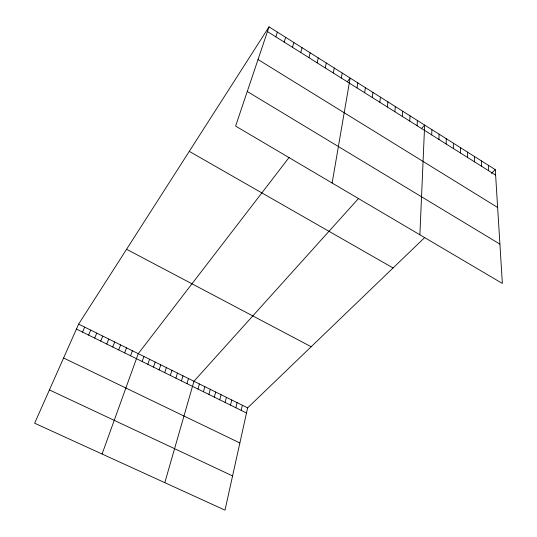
<?xml version="1.0" encoding="UTF-8"?>
<svg xmlns="http://www.w3.org/2000/svg" width="537" height="537" viewBox="0 0 537 537"><rect width="100%" height="100%" fill="white"/><g stroke="black" fill="none" stroke-linecap="round" stroke-linejoin="round"><path stroke-width="0.81" d="M446.173 144.01L446.227 138.687M438.957 139.466L439.071 134.169M431.708 134.908L431.876 129.632M419.887 234.79L424.646 125.067L421.525 128.531M417.088 125.705L417.37 120.476M409.718 121.067L410.067 115.864M402.307 116.408L402.716 111.226M394.856 111.716L395.326 106.561M387.365 107.004L387.902 101.876M379.834 102.265L380.431 97.163M372.262 97.506L372.926 92.424M364.65 92.713L365.375 87.659M356.991 87.893L357.783 82.866M332.128 183.023L350.151 78.053L347.264 81.805M341.317 78.033L342.244 73.059M333.296 72.992L334.296 68.045M325.227 67.91L326.301 62.997M424.787 237.455L247.638 407.858L225.003 510.15L34.643 423.216L78.63 324.126L269.03 26.85L495.282 169.645L502.357 283.442L235.615 126.088L269.03 26.85M241.187 410.382L242.355 405.24M317.119 62.809L318.26 57.922M235.857 407.751L237.059 402.616M230.501 405.113L231.736 399.978M225.131 402.461L226.399 397.333M308.956 57.674L310.171 52.814M219.74 399.803L221.043 394.682M214.33 397.132L215.666 392.017M208.9 394.453L210.269 389.345M300.754 52.512L302.036 47.679M203.456 391.762L204.852 386.66M197.985 389.063L199.415 383.962M292.497 47.316L293.853 42.517M164.805 482.662L193.958 381.263L358.609 198.408M186.983 383.633L188.48 378.545M181.446 380.908L182.983 375.826M284.194 42.094L285.624 37.328M175.894 378.162L177.465 373.087M170.323 375.417L171.927 370.349M275.843 36.838L277.354 32.106M164.731 372.658L166.363 367.59M159.113 369.886L160.785 364.824M153.481 367.1L155.186 362.052M147.823 364.314L149.561 359.266M142.144 361.508L143.916 356.474M102.084 454.013L138.257 353.668L289.134 157.415M130.545 355.789L132.397 350.762M124.624 352.869L126.517 347.848M118.684 349.936L120.61 344.922M112.723 346.989L114.683 341.988M106.729 344.036L108.736 339.042M100.721 341.069L102.762 336.081M94.68 338.088L96.761 333.108M88.625 335.101L90.746 330.127M82.537 332.094L84.698 327.134M491.402 173.377L495.282 169.645M49.424 389.922L232.575 475.923M63.594 357.998L239.871 442.965M76.429 329.08L246.496 413.007M78.63 324.126L247.638 407.858M126.578 249.269L311.178 346.734M189.279 151.367L393.064 267.97M247.268 91.491L499.913 244.134M258.029 59.526L497.631 207.477M267.446 31.555L495.617 175.116M488.381 165.295L488.663 170.739M481.447 160.919L481.676 166.342M474.473 156.515L474.654 161.926M467.465 152.092L467.586 157.482M460.424 147.648L460.491 153.011M453.342 143.178L453.349 148.521"/></g></svg>
